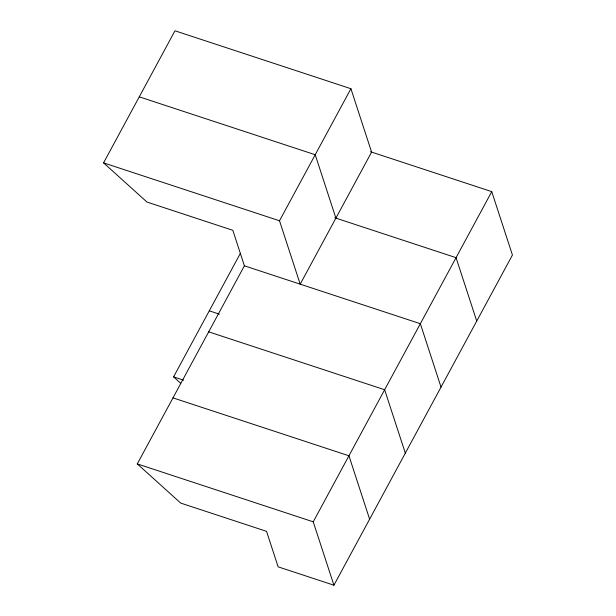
<?xml version="1.0" encoding="UTF-8"?>
<svg xmlns="http://www.w3.org/2000/svg" width="616" height="616" viewBox="0 0 616 616"><rect width="100%" height="100%" fill="white"/><g stroke="black" fill="none" stroke-linecap="round" stroke-linejoin="round"><path stroke-width="0.92" d="M370.509 151.736L491.76 191.638L512.435 255.032L333.918 585.2L278.124 566.836L266.543 531.338L180.719 503.095L137.283 463.902L244.398 265.804L232.825 230.307L146.993 202.056L103.565 162.87L174.975 30.8L350.92 88.704L371.602 152.098L300.192 284.161L279.51 220.774L350.92 88.704M180.704 383.291L173.581 376.861L240.417 253.261M333.918 585.2L313.236 521.814L491.76 191.638M139.27 96.835L315.215 154.739L335.897 218.126M334.804 217.771L456.056 257.673L476.73 321.059M103.565 162.87L279.51 220.774M244.398 265.804L420.351 323.708L441.025 387.094M209.286 310.826L219.319 314.129M208.693 331.839L384.646 389.743L405.32 453.13M173.581 376.861L183.614 380.164M172.988 397.874L348.941 455.778L369.615 519.165M137.283 463.902L313.236 521.814"/></g></svg>
